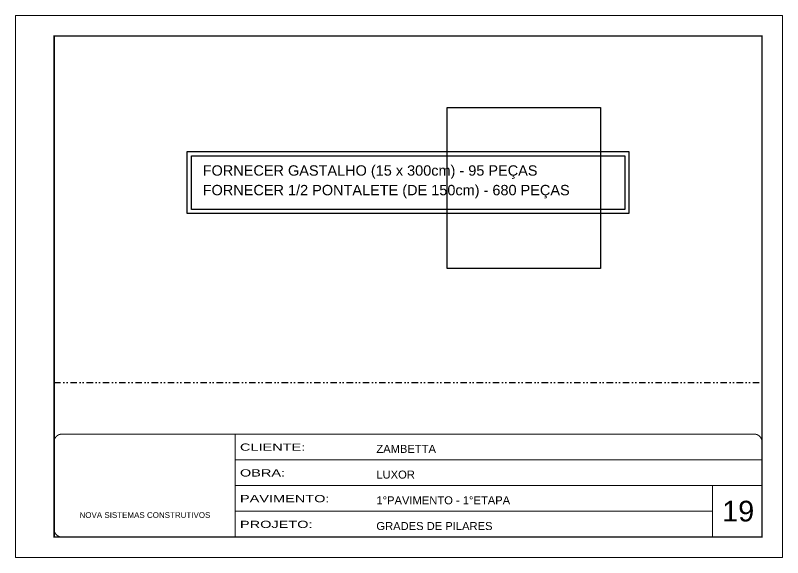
# Model space of a CAD drawing. Extents: x 14400 to 20667, y -21631 to 6985.
# Drawn here: x 17597 to 19082, y 1340 to 2390 of the extents above; entities that cross this region are included whole.
import ezdxf

# ---------------------------------------------------------------- set-up
doc = ezdxf.new("R2010")
doc.units = 0
for name, pattern in [('CONTINUO', [0]), ('DASHED', [0.75, 0.5, -0.25]), ('DIVIDE2', [0.625, 0.25, -0.125, 0, -0.125, 0, -0.125])]:
    doc.linetypes.add(name, pattern=pattern)
doc.layers.add('00 - FELIPE', color=6, linetype='Continuous', plot=False)
for name, color, linetype, lineweight in [('CARIMBO', 255, 'Continuous', 9), ('Folhas', 255, 'Continuous', 9), ('SARRAFO DE PRESSAO', 251, 'DASHED', 9)]:
    doc.layers.add(name, color=color, linetype=linetype, lineweight=lineweight)
doc.layers.add('Nível', color=160, linetype='Continuous')
doc.styles.add('ARIAL', font='arial.ttf')
doc.styles.add('Tecnologia', font='')
doc.styles.get('Tecnologia').set_extended_font_data('Forgotten Futurist')

# ---------------------------------------------------------------- blocks, each defined once
blk = doc.blocks.new('9999999999')
at = {"color": 30, "linetype": 'CONTINUO'}
for p, q in [((98564.6, 34230.2), (98564.6, 34429.4)), ((98564.6, 34379.6), (99584, 34379.6)), ((98564.6, 34329.8), (99488, 34329.8)), ((99584, 34329.8), (99488, 34329.8)), ((99488, 34329.8), (99488, 34230.2)), ((98564.6, 34280), (99488, 34280))]:
    blk.add_line(p, q, dxfattribs=at)
at = {"color": 30, "linetype": 'CONTINUO', "const_width": 2}
blk.add_lwpolyline([(99584, 34230.2), (99584, 34414.4, 0.414214), (99569, 34429.4), (98229, 34429.4, 0.414214), (98214, 34414.4), (98214, 34245.2, 0.414214), (98229, 34230.2), (99584, 34230.2)], format="xyb", dxfattribs=at)
at = {"layer": 'Folhas'}
blk.add_lwpolyline([(98139, 34190.2), (99624, 34190.2), (99624, 35240.2), (98139, 35240.2)], close=True, dxfattribs=at)
at = {"layer": 'Folhas', "color": 30, "const_width": 3}
blk.add_lwpolyline([(98214, 34230.2), (99584, 34230.2), (99584, 35200.2), (98214, 35200.2)], close=True, dxfattribs=at)
at = {"color": 7, "linetype": 'Continuous', "ltscale": 5, "style": 'ARIAL'}
for s, height, p in [('ZAMBETTA', 15.48, (98837.7, 34393.1)), ('LUXOR', 15.48, (98837.7, 34343.3)), ('1°PAVIMENTO - 1°ETAPA', 15.483, (98837.7, 34293.5)), ('NOVA SISTEMAS CONSTRUTIVOS', 11.059, (98263.2, 34267.2)), ('GRADES DE PILARES', 15.483, (98837.7, 34243.7))]:
    blk.add_text(s, height=height, dxfattribs=at).set_placement(p)
at = {"layer": 'Folhas', "color": 7, "style": 'Tecnologia', "width": 1.5}
for s, p in [('CLIENTE:', (98573.7, 34397.2)), ('OBRA:', (98573.7, 34347.3)), ('PAVIMENTO:', (98573.7, 34297.5)), ('PROJETO:', (98573.7, 34247.7))]:
    blk.add_text(s, height=14, dxfattribs=at).set_placement(p)

msp = doc.modelspace()

# ---------------------------------------------------------------- linework, layer by layer
at = {"color": 1}
for points in [[(17929.76, 2126.51), (18784.18, 2126.51), (18784.18, 2006.92), (17929.76, 2006.92)], [(17937.58, 2118.69), (18776.36, 2118.69), (18776.36, 2014.74), (17937.58, 2014.74)]]:
    msp.add_lwpolyline(points, close=True, dxfattribs=at)
at = {"layer": '00 - FELIPE'}
msp.add_lwpolyline([(18432.7, 2212.11), (18729.37, 2212.11), (18729.37, 1900.4), (18432.7, 1900.4)], close=True, dxfattribs=at)
at = {"layer": 'Nível', "color": 4, "linetype": 'DIVIDE2', "ltscale": 50}
msp.add_line((17671.97, 1679.71), (19041.97, 1679.71), dxfattribs=at)

# ---------------------------------------------------------------- block references
at = {"layer": 'SARRAFO DE PRESSAO', "color": 6, "linetype": 'ByBlock'}
msp.add_blockref('9999999999', (-80542.01, -32849.78), dxfattribs=at)

# ---------------------------------------------------------------- texts
at = {"layer": 'CARIMBO', "color": 1, "style": 'ARIAL'}
for s, p in [('FORNECER GASTALHO (15 x 300cm) - 95 PEÇAS', (17959.58, 2080.02)), ('FORNECER 1/2 PONTALETE (DE 150cm) - 680 PEÇAS', (17959.58, 2042.07))]:
    msp.add_text(s, height=20.0648, dxfattribs=at).set_placement(p)
at = {"layer": 'CARIMBO', "style": 'ARIAL'}
msp.add_text('19', height=40, dxfattribs=at).set_placement((18964.83, 1410.57))

doc.saveas('drawing.dxf')
